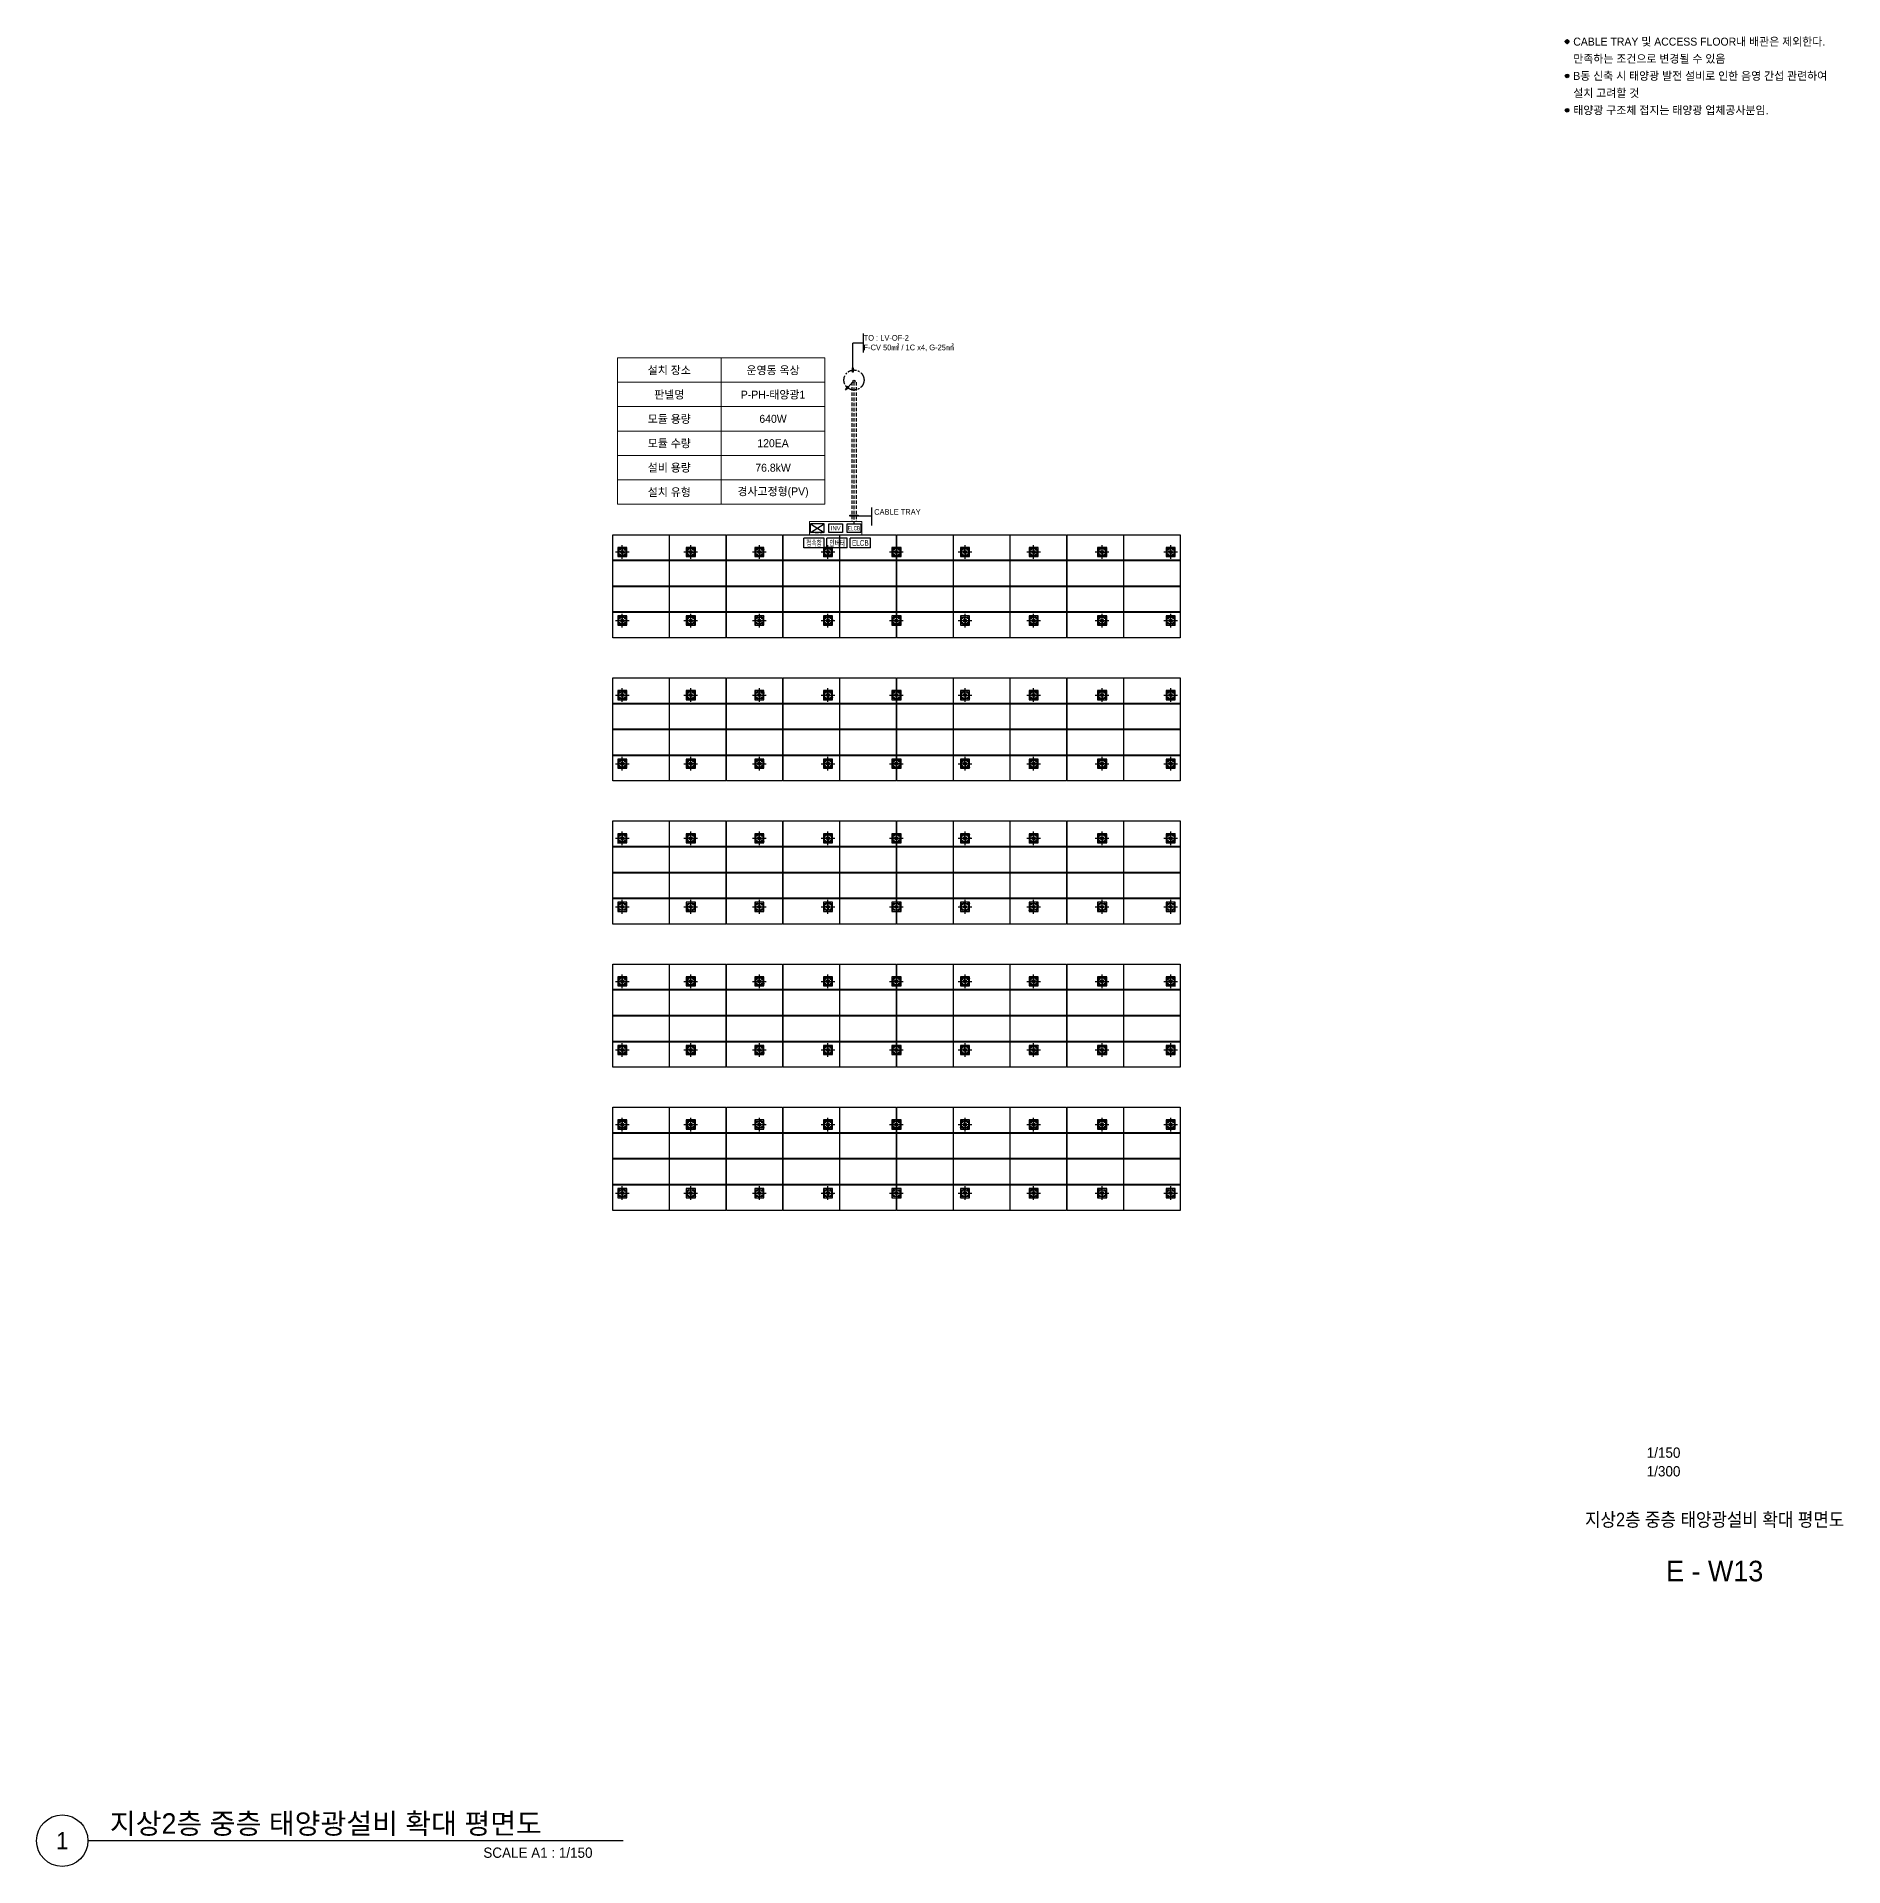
# Model space of a CAD drawing. Header units: millimetres. Extents: x 37541 to 999880, y 4425 to 2037423.
# Drawn here: x 421639 to 500709, y 4425 to 84470 of the extents above; entities that cross this region are included whole.
import ezdxf
from ezdxf.enums import TextEntityAlignment as Align

# ---------------------------------------------------------------- set-up
doc = ezdxf.new("R2010")
doc.units = ezdxf.units.MM
doc.header["$LTSCALE"] = 150
for name, pattern in [('CENTER', [23.9, 20.4, -1.4, 0.7, -1.4]), ('CENTERX2', [4, 2.5, -0.5, 0.5, -0.5]), ('DASHEDX2', [1.5, 1, -0.5])]:
    doc.linetypes.add(name, pattern=pattern)
doc.layers.get('0').update_dxf_attribs({"lineweight": 0})
for name, color, linetype in [('-----20 태양광', 3, 'Continuous'), ('-----29 Cable Schedule', 1, 'Continuous'), ('-----30 Text', 2, 'Continuous'), ('-----41 Drawing Title', 2, 'Continuous'), ('-----42 Drawing Number', 2, 'Continuous'), ('-----43 Drawing Scale', 3, 'Continuous'), ('1', 1, 'Continuous'), ('2', 2, 'Continuous'), ('DEVICE', 4, 'Continuous'), ('ELTEXT', 2, 'Continuous'), ('WIRING', 1, 'Continuous'), ('전력', 3, 'DASHEDX2'), ('태양광', 3, 'Continuous'), ('트레이', 140, 'Continuous')]:
    doc.layers.add(name, color=color, linetype=linetype)
doc.styles.add('ELEC', font='')
doc.styles.get('ELEC').set_extended_font_data('Dotum')

# ---------------------------------------------------------------- blocks, each defined once
blk = doc.blocks.new('*U219')
blk.add_lwpolyline([(-1232, -558), (-1232, 558), (1232, 558), (1232, -558)], close=True)
blk = doc.blocks.new('*U216')
at = {"layer": '-----20 태양광'}
for p in [(0, 3395), (2485, 3395), (4970, 3395), (7455, 3395), (9940, 3395), (12425, 3395), (14910, 3395), (17395, 3395), (19880, 3395), (22365, 3395), (0, 2263), (2485, 2263), (4970, 2263), (7455, 2263), (9940, 2263), (12425, 2263), (14910, 2263), (17395, 2263), (19880, 2263), (22365, 2263), (0, 1132), (2485, 1132), (4970, 1132), (7455, 1132), (9940, 1132), (12425, 1132), (14910, 1132), (17395, 1132), (19880, 1132), (22365, 1132), (0, 0), (2485, 0), (4970, 0), (7455, 0), (9940, 0), (12425, 0), (14910, 0), (17395, 0), (19880, 0), (22365, 0)]:
    blk.add_blockref('*U219', p, dxfattribs=at)
blk = doc.blocks.new('*U214')
blk.add_lwpolyline([(-1232, -558), (-1232, 558), (1232, 558), (1232, -558)], close=True)
blk = doc.blocks.new('*U213')
at = {"layer": '-----20 태양광'}
for p in [(0, 3395), (2485, 3395), (4970, 3395), (7455, 3395), (9940, 3395), (12425, 3395), (14910, 3395), (17395, 3395), (19880, 3395), (22365, 3395), (0, 2263), (2485, 2263), (4970, 2263), (7455, 2263), (9940, 2263), (12425, 2263), (14910, 2263), (17395, 2263), (19880, 2263), (22365, 2263), (0, 1132), (2485, 1132), (4970, 1132), (7455, 1132), (9940, 1132), (12425, 1132), (14910, 1132), (17395, 1132), (19880, 1132), (22365, 1132), (0, 0), (2485, 0), (4970, 0), (7455, 0), (9940, 0), (12425, 0), (14910, 0), (17395, 0), (19880, 0), (22365, 0)]:
    blk.add_blockref('*U214', p, dxfattribs=at)
blk = doc.blocks.new('*U205')
blk.add_lwpolyline([(-1232, -558), (-1232, 558), (1232, 558), (1232, -558)], close=True)
blk = doc.blocks.new('*U215')
at = {"layer": '-----20 태양광'}
for p in [(0, 3395), (2485, 3395), (4970, 3395), (7455, 3395), (9940, 3395), (12425, 3395), (14910, 3395), (17395, 3395), (19880, 3395), (22365, 3395), (0, 2263), (2485, 2263), (4970, 2263), (7455, 2263), (9940, 2263), (12425, 2263), (14910, 2263), (17395, 2263), (19880, 2263), (22365, 2263), (0, 1132), (2485, 1132), (4970, 1132), (7455, 1132), (9940, 1132), (12425, 1132), (14910, 1132), (17395, 1132), (19880, 1132), (22365, 1132), (0, 0), (2485, 0), (4970, 0), (7455, 0), (9940, 0), (12425, 0), (14910, 0), (17395, 0), (19880, 0), (22365, 0)]:
    blk.add_blockref('*U205', p, dxfattribs=at)
blk = doc.blocks.new('*U201')
blk.add_lwpolyline([(-1232, -558), (-1232, 558), (1232, 558), (1232, -558)], close=True)
blk = doc.blocks.new('*U200')
at = {"layer": '-----20 태양광'}
for p in [(0, 3395), (2485, 3395), (4970, 3395), (7455, 3395), (9940, 3395), (12425, 3395), (14910, 3395), (17395, 3395), (19880, 3395), (22365, 3395), (0, 2263), (2485, 2263), (4970, 2263), (7455, 2263), (9940, 2263), (12425, 2263), (14910, 2263), (17395, 2263), (19880, 2263), (22365, 2263), (0, 1132), (2485, 1132), (4970, 1132), (7455, 1132), (9940, 1132), (12425, 1132), (14910, 1132), (17395, 1132), (19880, 1132), (22365, 1132), (0, 0), (2485, 0), (4970, 0), (7455, 0), (9940, 0), (12425, 0), (14910, 0), (17395, 0), (19880, 0), (22365, 0)]:
    blk.add_blockref('*U201', p, dxfattribs=at)
blk = doc.blocks.new('*U203')
blk.add_lwpolyline([(-1232, -558), (-1232, 558), (1232, 558), (1232, -558)], close=True)
blk = doc.blocks.new('*U202')
at = {"layer": '-----20 태양광'}
for p in [(0, 3395), (2485, 3395), (4970, 3395), (7455, 3395), (9940, 3395), (12425, 3395), (14910, 3395), (17395, 3395), (19880, 3395), (22365, 3395), (0, 2263), (2485, 2263), (4970, 2263), (7455, 2263), (9940, 2263), (12425, 2263), (14910, 2263), (17395, 2263), (19880, 2263), (22365, 2263), (0, 1132), (2485, 1132), (4970, 1132), (7455, 1132), (9940, 1132), (12425, 1132), (14910, 1132), (17395, 1132), (19880, 1132), (22365, 1132), (0, 0), (2485, 0), (4970, 0), (7455, 0), (9940, 0), (12425, 0), (14910, 0), (17395, 0), (19880, 0), (22365, 0)]:
    blk.add_blockref('*U203', p, dxfattribs=at)
blk = doc.blocks.new('G$CF06C846F')
at = {"linetype": 'CENTER', "ltscale": 5}
for p, q in [((0, 29), (58, 29)), ((29, 58), (29, 0))]:
    blk.add_line(p, q, dxfattribs=at)
blk.add_lwpolyline([(14, 20), (29, 12), (44, 20), (44, 38), (29, 46), (14, 38)], close=True)
for radius in [15, 10]:
    blk.add_circle((29, 29), radius)
blk = doc.blocks.new('G$CCACB8904')
h = blk.add_hatch()
h.set_pattern_fill('AR-CONC', color=256, scale=0.5)
h.paths.add_polyline_path([(300, 500), (300, 450), (450, 450), (450, 300), (500, 300), (500, 500)])
h.paths.add_polyline_path([(500, 300), (450, 300), (450, 150), (300, 150), (300, 100), (500, 100)])
h.paths.add_polyline_path([(300, 100), (300, 150), (150, 150), (150, 300), (100, 300), (100, 100)])
h.paths.add_polyline_path([(100, 300), (150, 300), (150, 450), (300, 450), (300, 500), (100, 500)])
at = {"linetype": 'CENTER', "ltscale": 50}
for p, q in [((0, 300), (600, 300)), ((300, 600), (300, 0))]:
    blk.add_line(p, q, dxfattribs=at)
for p, q in [((250, 304.5), (185, 304.5)), ((185, 295.5), (185, 304.5)), ((250, 295.5), (185, 295.5)), ((230, 295.5), (230, 304.5)), ((295.5, 350), (295.5, 415)), ((295.5, 415), (304.5, 415)), ((295.5, 370), (304.5, 370)), ((295.5, 250), (295.5, 185)), ((304.5, 225), (295.5, 225)), ((304.5, 185), (295.5, 185)), ((304.5, 350), (304.5, 415)), ((304.5, 250), (304.5, 185)), ((350, 304.5), (415, 304.5)), ((350, 295.5), (415, 295.5)), ((370, 304.5), (370, 295.5)), ((415, 304.5), (415, 295.5))]:
    blk.add_line(p, q)
for points in [[(100, 500), (500, 500), (500, 100), (100, 100)], [(150, 150), (450, 150), (450, 450), (150, 450)], [(250, 250), (350, 250), (350, 350), (250, 350)], [(253.2, 253.2), (346.8, 253.2), (346.8, 346.8), (253.2, 346.8)]]:
    blk.add_lwpolyline(points, close=True)
for p in [(161, 381), (161, 161), (381, 381), (381, 161)]:
    blk.add_blockref('G$CF06C846F', p)
blk = doc.blocks.new('*U227')
blk.add_blockref('G$CCACB8904', (-300, -300))
blk = doc.blocks.new('*U226')
blk.add_blockref('*U227', (0, 0))
blk = doc.blocks.new('*U210')
blk.add_blockref('*U226', (0, 0))
blk = doc.blocks.new('*U209')
at = {"layer": '-----20 태양광'}
for p in [(0, 3000), (3000, 3000), (6000, 3000), (9000, 3000), (0, 0), (3000, 0), (6000, 0), (9000, 0)]:
    blk.add_blockref('*U210', p, dxfattribs=at)
at = {"layer": '-----20 태양광', "linetype": 'ByBlock', "lineweight": -2}
for p in [(12000, 3000), (15000, 3000), (18000, 3000), (21000, 3000), (24000, 3000), (12000, 0), (15000, 0), (18000, 0), (21000, 0), (24000, 0)]:
    blk.add_blockref('*U210', p, dxfattribs=at)
blk = doc.blocks.new('*U229')
blk.add_blockref('G$CCACB8904', (-300, -300))
blk = doc.blocks.new('*U228')
blk.add_blockref('*U229', (0, 0))
blk = doc.blocks.new('*U212')
blk.add_blockref('*U228', (0, 0))
blk = doc.blocks.new('*U211')
at = {"layer": '-----20 태양광'}
for p in [(0, 3000), (3000, 3000), (6000, 3000), (9000, 3000), (0, 0), (3000, 0), (6000, 0), (9000, 0)]:
    blk.add_blockref('*U212', p, dxfattribs=at)
at = {"layer": '-----20 태양광', "linetype": 'ByBlock', "lineweight": -2}
for p in [(12000, 3000), (15000, 3000), (18000, 3000), (21000, 3000), (24000, 3000), (12000, 0), (15000, 0), (18000, 0), (21000, 0), (24000, 0)]:
    blk.add_blockref('*U212', p, dxfattribs=at)
blk = doc.blocks.new('*U221')
blk.add_blockref('G$CCACB8904', (-300, -300))
blk = doc.blocks.new('*U220')
blk.add_blockref('*U221', (0, 0))
blk = doc.blocks.new('*U218')
blk.add_blockref('*U220', (0, 0))
blk = doc.blocks.new('*U217')
at = {"layer": '-----20 태양광'}
for p in [(0, 3000), (3000, 3000), (6000, 3000), (9000, 3000), (0, 0), (3000, 0), (6000, 0), (9000, 0)]:
    blk.add_blockref('*U218', p, dxfattribs=at)
at = {"layer": '-----20 태양광', "linetype": 'ByBlock', "lineweight": -2}
for p in [(12000, 3000), (15000, 3000), (18000, 3000), (21000, 3000), (24000, 3000), (12000, 0), (15000, 0), (18000, 0), (21000, 0), (24000, 0)]:
    blk.add_blockref('*U218', p, dxfattribs=at)
blk = doc.blocks.new('*U223')
blk.add_blockref('G$CCACB8904', (-300, -300))
blk = doc.blocks.new('*U222')
blk.add_blockref('*U223', (0, 0))
blk = doc.blocks.new('*U206')
blk.add_blockref('*U222', (0, 0))
blk = doc.blocks.new('*U204')
at = {"layer": '-----20 태양광'}
for p in [(0, 3000), (3000, 3000), (6000, 3000), (9000, 3000), (0, 0), (3000, 0), (6000, 0), (9000, 0)]:
    blk.add_blockref('*U206', p, dxfattribs=at)
at = {"layer": '-----20 태양광', "linetype": 'ByBlock', "lineweight": -2}
for p in [(12000, 3000), (15000, 3000), (18000, 3000), (21000, 3000), (24000, 3000), (12000, 0), (15000, 0), (18000, 0), (21000, 0), (24000, 0)]:
    blk.add_blockref('*U206', p, dxfattribs=at)
blk = doc.blocks.new('*U225')
blk.add_blockref('G$CCACB8904', (-300, -300))
blk = doc.blocks.new('*U224')
blk.add_blockref('*U225', (0, 0))
blk = doc.blocks.new('*U208')
blk.add_blockref('*U224', (0, 0))
blk = doc.blocks.new('*U207')
at = {"layer": '-----20 태양광'}
for p in [(0, 3000), (3000, 3000), (6000, 3000), (9000, 3000), (0, 0), (3000, 0), (6000, 0), (9000, 0)]:
    blk.add_blockref('*U208', p, dxfattribs=at)
at = {"layer": '-----20 태양광', "linetype": 'ByBlock', "lineweight": -2}
for p in [(12000, 3000), (15000, 3000), (18000, 3000), (21000, 3000), (24000, 3000), (12000, 0), (15000, 0), (18000, 0), (21000, 0), (24000, 0)]:
    blk.add_blockref('*U208', p, dxfattribs=at)
blk = doc.blocks.new('LBOX2')
at = {"layer": 'DEVICE'}
for p, q in [((300, 375), (-300, 375)), ((-300, 375), (300, 0)), ((-300, 0), (300, 375)), ((-300, 0), (-300, 375)), ((300, 0), (-300, 0)), ((300, 0), (300, 375))]:
    blk.add_line(p, q, dxfattribs=at)
blk = doc.blocks.new('DN')
at = {"layer": 'WIRING', "color": 4}
for p, q in [((-53, -53), (-619, -619)), ((-619, -619), (-442, -371)), ((-619, -619), (-371, -442)), ((-424, -389), (-530, -495)), ((-389, -424), (-495, -530)), ((-371, -442), (-442, -371))]:
    blk.add_line(p, q, dxfattribs=at)
blk.add_circle((0, 0), 75, dxfattribs=at)
blk = doc.blocks.new('SSH-20260319.160627')
at = {"layer": '-----30 Text'}
h = blk.add_hatch(color=256, dxfattribs=at)
edge = h.paths.add_edge_path()
edge.add_arc((15986, 33771), 160, 0, 360)
blk.add_circle((15986, 33771), 160, dxfattribs=at)
for p in [(15827, 33771), (15986, 33931), (16146, 33771), (15986, 33611)]:
    blk.add_point(p, dxfattribs=at)
at = {"layer": '-----30 Text', "style": 'ELEC'}
for s, p in [('CABLE TRAY 및 ACCESS FLOOR내 배관은 제외한다.', (16522, 33771)), ('만족하는 조건으로 변경될 수 있음', (16522, 32271))]:
    blk.add_text(s, height=700, dxfattribs=at).set_placement(p, align=Align.MIDDLE_LEFT)

msp = doc.modelspace()

# ---------------------------------------------------------------- hatches: boundary and pattern name
at = {"layer": '-----30 Text'}
h = msp.add_hatch(color=256, dxfattribs=at)
edge = h.paths.add_edge_path()
edge.add_arc((488619.619, 82749.999), 79.932, 0, 360)
h = msp.add_hatch(color=256, dxfattribs=at)
edge = h.paths.add_edge_path()
edge.add_arc((488619.619, 81249.999), 79.932, 0, 360)

# ---------------------------------------------------------------- linework, layer by layer
for centre in [(488619.619, 82749.999), (488619.619, 81249.999)]:
    msp.add_circle(centre, 79.932, dxfattribs=at)
at = {"layer": '-----41 Drawing Title', "color": 7}
msp.add_line((447310.929, 5549.999), (423889.071, 5549.999), dxfattribs=at)
msp.add_circle((422764.071, 5549.999), 1125, dxfattribs=at)
at = {"elevation": 0}
msp.add_lwpolyline([(455460.67, 63254.69), (457760, 63254.69), (457760, 62679.69), (455460.67, 62679.69)], close=True, dxfattribs=at)
at = {"layer": 'DEVICE'}
for p, q in [((456310.335, 63154.69), (456910.335, 63154.69)), ((456310.335, 62779.69), (456310.335, 63154.69)), ((456910.335, 62779.69), (456310.335, 62779.69)), ((456910.335, 63154.69), (456910.335, 62779.69)), ((457110, 63154.69), (457710, 63154.69)), ((457110, 62779.69), (457110, 63154.69)), ((457710, 62779.69), (457110, 62779.69)), ((457710, 63154.69), (457710, 62779.69))]:
    msp.add_line(p, q, dxfattribs=at)
at = {"layer": 'ELTEXT', "color": 1}
for p, q in [((456105.548, 62534.538), (455209.548, 62534.538)), ((455209.548, 62102.538), (455209.548, 62534.538)), ((456105.548, 62102.538), (456105.548, 62534.538)), ((457118.616, 62534.538), (456222.616, 62534.538)), ((456222.616, 62102.538), (456222.616, 62534.538)), ((457118.616, 62102.538), (457118.616, 62534.538)), ((458131.683, 62534.538), (457235.683, 62534.538)), ((457235.683, 62102.538), (457235.683, 62534.538)), ((458131.683, 62102.538), (458131.683, 62534.538)), ((456105.548, 62102.538), (455209.548, 62102.538)), ((457118.616, 62102.538), (456222.616, 62102.538)), ((458131.683, 62102.538), (457235.683, 62102.538))]:
    msp.add_line(p, q, dxfattribs=at)
at = {"layer": '전력', "elevation": 0}
msp.add_lwpolyline([(457410, 69351.163), (457410, 63154.69)], dxfattribs=at)
at = {"layer": '태양광', "color": 1, "linetype": 'Continuous'}
for p, q in [((457806.551, 71479.644), (457806.551, 70652.509)), ((457361.707, 69976.28), (457361.707, 71066.076)), ((457806.551, 71066.076), (457361.707, 71066.076)), ((457591.715, 63508.096), (458191.159, 63508.096)), ((458191.159, 63084.583), (458191.159, 63876.802))]:
    msp.add_line(p, q, dxfattribs=at)
at = {"layer": '태양광', "color": 1, "linetype": 'Continuous', "elevation": 0}
for points in [[(457381.443, 69976.28), (457381.443, 69794.651), (457341.972, 69794.651), (457341.972, 69976.28)], [(457231.018, 63528.129), (457591.715, 63528.129), (457591.715, 63488.064), (457231.018, 63488.064)]]:
    msp.add_lwpolyline(points, close=True, dxfattribs=at)
at = {"layer": '태양광', "color": 1, "linetype": 'CENTERX2'}
msp.add_circle((457410, 69446.163), 439.303, dxfattribs=at)
at = {"layer": '트레이', "linetype": 'DASHEDX2'}
for p, q in [((457310, 69356.163), (457310, 63254.69)), ((457510, 69356.163), (457510, 63254.69)), ((455710.67, 62779.69), (456010.67, 62779.69))]:
    msp.add_line(p, q, dxfattribs=at)

# ---------------------------------------------------------------- block references
at = {"layer": '-----20 태양광'}
for name, p in [('*U202', (448086.542, 58726.672)), ('*U200', (448086.542, 52465.267)), ('*U215', (448086.542, 46203.863)), ('*U213', (448086.542, 39942.459)), ('*U216', (448086.542, 33681.055))]:
    msp.add_blockref(name, p, dxfattribs=at)
at = {"layer": '-----20 태양광', "xscale": -1, "rotation": 180}
for name, p in [('*U207', (447269.042, 61923.988)), ('*U204', (447269.042, 55662.584)), ('*U217', (447269.042, 49401.179)), ('*U211', (447269.042, 43139.775)), ('*U209', (447269.042, 36878.371))]:
    msp.add_blockref(name, p, dxfattribs=at)
at = {"layer": '-----29 Cable Schedule', "xscale": 0.5, "yscale": 0.5, "zscale": 0.5}
msp.add_blockref('SSH-20260319.160627', (480626.413, 67364.351), dxfattribs=at)
msp.add_blockref('LBOX2', (455810.67, 62779.69))
at = {"layer": '전력', "xscale": 0.6, "yscale": 0.6, "zscale": 0.6}
msp.add_blockref('DN', (457410, 69396.163), dxfattribs=at)

# ---------------------------------------------------------------- texts
at = {"layer": '-----30 Text', "style": 'ELEC'}
for s, p in [('B동 신축 시 태양광 발전 설비로 인한 음영 간섭 관련하여', (488887.318, 82749.999)), ('설치 고려할 것', (488887.318, 81999.999)), ('태양광 구조체 접지는 태양광 업체공사분임.', (488887.318, 81249.999))]:
    msp.add_text(s, height=350, dxfattribs=at).set_placement(p, align=Align.MIDDLE_LEFT)
at = {"layer": '-----41 Drawing Title', "style": 'ELEC', "width": 0.9}
msp.add_text('지상2층 중층 태양광설비 확대 평면도', height=600, dxfattribs=at).set_placement((495075, 19594.999), align=Align.MIDDLE_CENTER)
at = {"layer": '-----41 Drawing Title', "color": 2, "style": 'ELEC'}
msp.add_text('지상2층 중층 태양광설비 확대 평면도', height=900, dxfattribs=at).set_placement((424847.648, 5849.999))
at = {"layer": '-----41 Drawing Title', "color": 7, "style": 'ELEC'}
msp.add_text('1', height=750, dxfattribs=at).set_placement((422764.071, 5549.999), align=Align.MIDDLE)
at = {"layer": '-----41 Drawing Title', "style": 'ELEC'}
msp.add_text('SCALE A1 : 1/150', height=450, dxfattribs=at).set_placement((445968.613, 4799.999), align=Align.RIGHT)
at = {"layer": '-----42 Drawing Number', "style": 'ELEC'}
msp.add_text('E - W13', height=900, dxfattribs=at).set_placement((495075, 17344.999), align=Align.MIDDLE_CENTER)
at = {"layer": '-----43 Drawing Scale', "style": 'ELEC'}
for s, p in [('1/150', (492839.512, 22524.999)), ('1/300', (492839.512, 21709.999))]:
    msp.add_text(s, height=450, dxfattribs=at).set_placement(p, align=Align.MIDDLE_CENTER)
at = {"layer": 'DEVICE', "color": 2, "style": 'ELEC'}
msp.add_text('INV', height=187.5, dxfattribs=at).set_placement((456610.335, 62963.152), align=Align.MIDDLE)
at = {"layer": 'DEVICE', "color": 2, "style": 'ELEC', "width": 0.7}
msp.add_text('ELCB', height=187.5, dxfattribs=at).set_placement((457410, 62963.152), align=Align.MIDDLE)
at = {"layer": 'ELTEXT', "color": 2, "style": 'ELEC'}
for s, p in [('TO : LV-OF-2', (457832.685, 71166.31, 45078.983)), ('F-CV 50㎟ / 1C x4, G-25㎟', (457827.643, 70747.813, 45078.983)), ('CABLE TRAY', (458294.467, 63552.007))]:
    msp.add_text(s, height=250, dxfattribs=at).set_placement(p)
at = {"layer": 'ELTEXT', "color": 2, "style": 'ELEC', "width": 0.7}
for s, p in [('접속함', (455662.116, 62320.92)), ('인버터', (456675.184, 62320.92)), ('ELCB', (457688.252, 62320.92))]:
    msp.add_text(s, height=250, dxfattribs=at).set_placement(p, align=Align.MIDDLE)

# ---------------------------------------------------------------- wipeouts: each hides what was drawn before it
at = {"color": 1, "linetype": 'ByBlock', "lineweight": 5}
for points in [[(447057.126, 70413.778), (451597.394, 70413.778), (451597.394, 69347.988), (447057.126, 69347.988)], [(447057.126, 68282.198), (451597.394, 68282.198), (451597.394, 67216.408), (447057.126, 67216.408)], [(447057.126, 66150.618), (451597.394, 66150.618), (451597.394, 65084.828), (447057.126, 65084.828)]]:
    msp.add_wipeout(points, dxfattribs=at).dxf.layer = '1'

# ---------------------------------------------------------------- next in the draw order: wipeouts: each hides what was drawn before it
for points in [[(451597.394, 70413.778), (456137.662, 70413.778), (456137.662, 69347.988), (451597.394, 69347.988)], [(447057.126, 67216.408), (451597.394, 67216.408), (451597.394, 65084.828), (447057.126, 65084.828)]]:
    msp.add_wipeout(points, dxfattribs=at).dxf.layer = '1'

# ---------------------------------------------------------------- next in the draw order: wipeouts: each hides what was drawn before it
msp.add_wipeout([(451597.394, 66150.618), (456137.662, 66150.618), (456137.662, 65084.828), (451597.394, 65084.828)], dxfattribs=at).dxf.layer = '1'

# ---------------------------------------------------------------- next in the draw order: wipeouts: each hides what was drawn before it
msp.add_wipeout([(451597.394, 67216.408), (456137.662, 67216.408), (456137.662, 65084.828), (451597.394, 65084.828)], dxfattribs=at).dxf.layer = '1'

# ---------------------------------------------------------------- next in the draw order: wipeouts: each hides what was drawn before it
for points in [[(447057.126, 67216.408), (451597.394, 67216.408), (451597.394, 66150.618), (447057.126, 66150.618)], [(447057.126, 65084.828), (451597.394, 65084.828), (451597.394, 64019.038), (447057.126, 64019.038)]]:
    msp.add_wipeout(points, dxfattribs=at).dxf.layer = '1'

# ---------------------------------------------------------------- next in the draw order: texts
at = {"layer": '2', "linetype": 'ByBlock', "lineweight": 5, "style": 'ELEC'}
for s, p in [('모듈 수량', (449327.26, 66683.513)), ('설비 용량', (449327.26, 65617.723)), ('설치 유형', (449327.26, 64551.933))]:
    msp.add_text(s, height=350, dxfattribs=at).set_placement(p, align=Align.MIDDLE)

# ---------------------------------------------------------------- next in the draw order: wipeouts: each hides what was drawn before it
at = {"color": 1, "linetype": 'ByBlock', "lineweight": 5}
for points in [[(451597.394, 67216.408), (456137.662, 67216.408), (456137.662, 66150.618), (451597.394, 66150.618)], [(451597.394, 65084.828), (456137.662, 65084.828), (456137.662, 64019.038), (451597.394, 64019.038)]]:
    msp.add_wipeout(points, dxfattribs=at).dxf.layer = '1'

# ---------------------------------------------------------------- next in the draw order: linework, layer by layer
at = {"layer": '1', "color": 1, "linetype": 'ByBlock', "lineweight": 5, "elevation": 0}
for points in [[(451597.394, 66150.618), (456137.662, 66150.618), (456137.662, 65084.828), (451597.394, 65084.828)], [(447057.126, 65084.828), (451597.394, 65084.828), (451597.394, 64019.038), (447057.126, 64019.038)], [(451597.394, 65084.828), (456137.662, 65084.828), (456137.662, 64019.038), (451597.394, 64019.038)]]:
    msp.add_lwpolyline(points, close=True, dxfattribs=at)

# ---------------------------------------------------------------- next in the draw order: texts
at = {"layer": '2', "linetype": 'ByBlock', "lineweight": 5, "style": 'ELEC'}
for s, p in [('76.8kW', (453867.528, 65617.723)), ('경사고정형(PV)', (453867.528, 64551.933))]:
    msp.add_text(s, height=350, dxfattribs=at).set_placement(p, align=Align.MIDDLE)

# ---------------------------------------------------------------- next in the draw order: wipeouts: each hides what was drawn before it
at = {"color": 1, "linetype": 'ByBlock', "lineweight": 5}
msp.add_wipeout([(451597.394, 68282.198), (456137.662, 68282.198), (456137.662, 67216.408), (451597.394, 67216.408)], dxfattribs=at).dxf.layer = '1'

# ---------------------------------------------------------------- next in the draw order: linework, layer by layer
at = {"layer": '1', "color": 1, "linetype": 'ByBlock', "lineweight": 5, "elevation": 0}
for points in [[(447057.126, 67216.408), (451597.394, 67216.408), (451597.394, 65084.828), (447057.126, 65084.828)], [(447057.126, 67216.408), (451597.394, 67216.408), (451597.394, 66150.618), (447057.126, 66150.618)], [(451597.394, 67216.408), (456137.662, 67216.408), (456137.662, 65084.828), (451597.394, 65084.828)], [(451597.394, 67216.408), (456137.662, 67216.408), (456137.662, 66150.618), (451597.394, 66150.618)]]:
    msp.add_lwpolyline(points, close=True, dxfattribs=at)

# ---------------------------------------------------------------- next in the draw order: texts
at = {"layer": '2', "linetype": 'ByBlock', "lineweight": 5, "style": 'ELEC'}
msp.add_text('120EA', height=350, dxfattribs=at).set_placement((453867.528, 66683.513), align=Align.MIDDLE)

# ---------------------------------------------------------------- next in the draw order: wipeouts: each hides what was drawn before it
at = {"color": 1, "linetype": 'ByBlock', "lineweight": 5}
msp.add_wipeout([(447057.126, 69347.988), (451597.394, 69347.988), (451597.394, 68282.198), (447057.126, 68282.198)], dxfattribs=at).dxf.layer = '1'

# ---------------------------------------------------------------- next in the draw order: texts
at = {"layer": '2', "linetype": 'ByBlock', "lineweight": 5, "style": 'ELEC'}
for s, p in [('설치 장소', (449327.26, 69880.883)), ('판넬명', (449327.26, 68815.093)), ('모듈 용량', (449327.26, 67749.303))]:
    msp.add_text(s, height=350, dxfattribs=at).set_placement(p, align=Align.MIDDLE)

# ---------------------------------------------------------------- next in the draw order: wipeouts: each hides what was drawn before it
at = {"color": 1, "linetype": 'ByBlock', "lineweight": 5}
msp.add_wipeout([(451597.394, 69347.988), (456137.662, 69347.988), (456137.662, 68282.198), (451597.394, 68282.198)], dxfattribs=at).dxf.layer = '1'

# ---------------------------------------------------------------- next in the draw order: linework, layer by layer
at = {"layer": '1', "color": 1, "linetype": 'ByBlock', "lineweight": 5, "elevation": 0}
for points in [[(447057.126, 70413.778), (451597.394, 70413.778), (451597.394, 69347.988), (447057.126, 69347.988)], [(451597.394, 70413.778), (456137.662, 70413.778), (456137.662, 69347.988), (451597.394, 69347.988)], [(447057.126, 69347.988), (451597.394, 69347.988), (451597.394, 68282.198), (447057.126, 68282.198)], [(451597.394, 69347.988), (456137.662, 69347.988), (456137.662, 68282.198), (451597.394, 68282.198)], [(447057.126, 68282.198), (451597.394, 68282.198), (451597.394, 67216.408), (447057.126, 67216.408)], [(451597.394, 68282.198), (456137.662, 68282.198), (456137.662, 67216.408), (451597.394, 67216.408)]]:
    msp.add_lwpolyline(points, close=True, dxfattribs=at)

# ---------------------------------------------------------------- next in the draw order: texts
at = {"layer": '2', "linetype": 'ByBlock', "lineweight": 5, "style": 'ELEC'}
for s, p in [('운영동 옥상', (453867.528, 69880.883)), ('P-PH-태양광1', (453867.528, 68815.093)), ('640W', (453867.528, 67749.303))]:
    msp.add_text(s, height=350, dxfattribs=at).set_placement(p, align=Align.MIDDLE)

doc.saveas('drawing.dxf')
